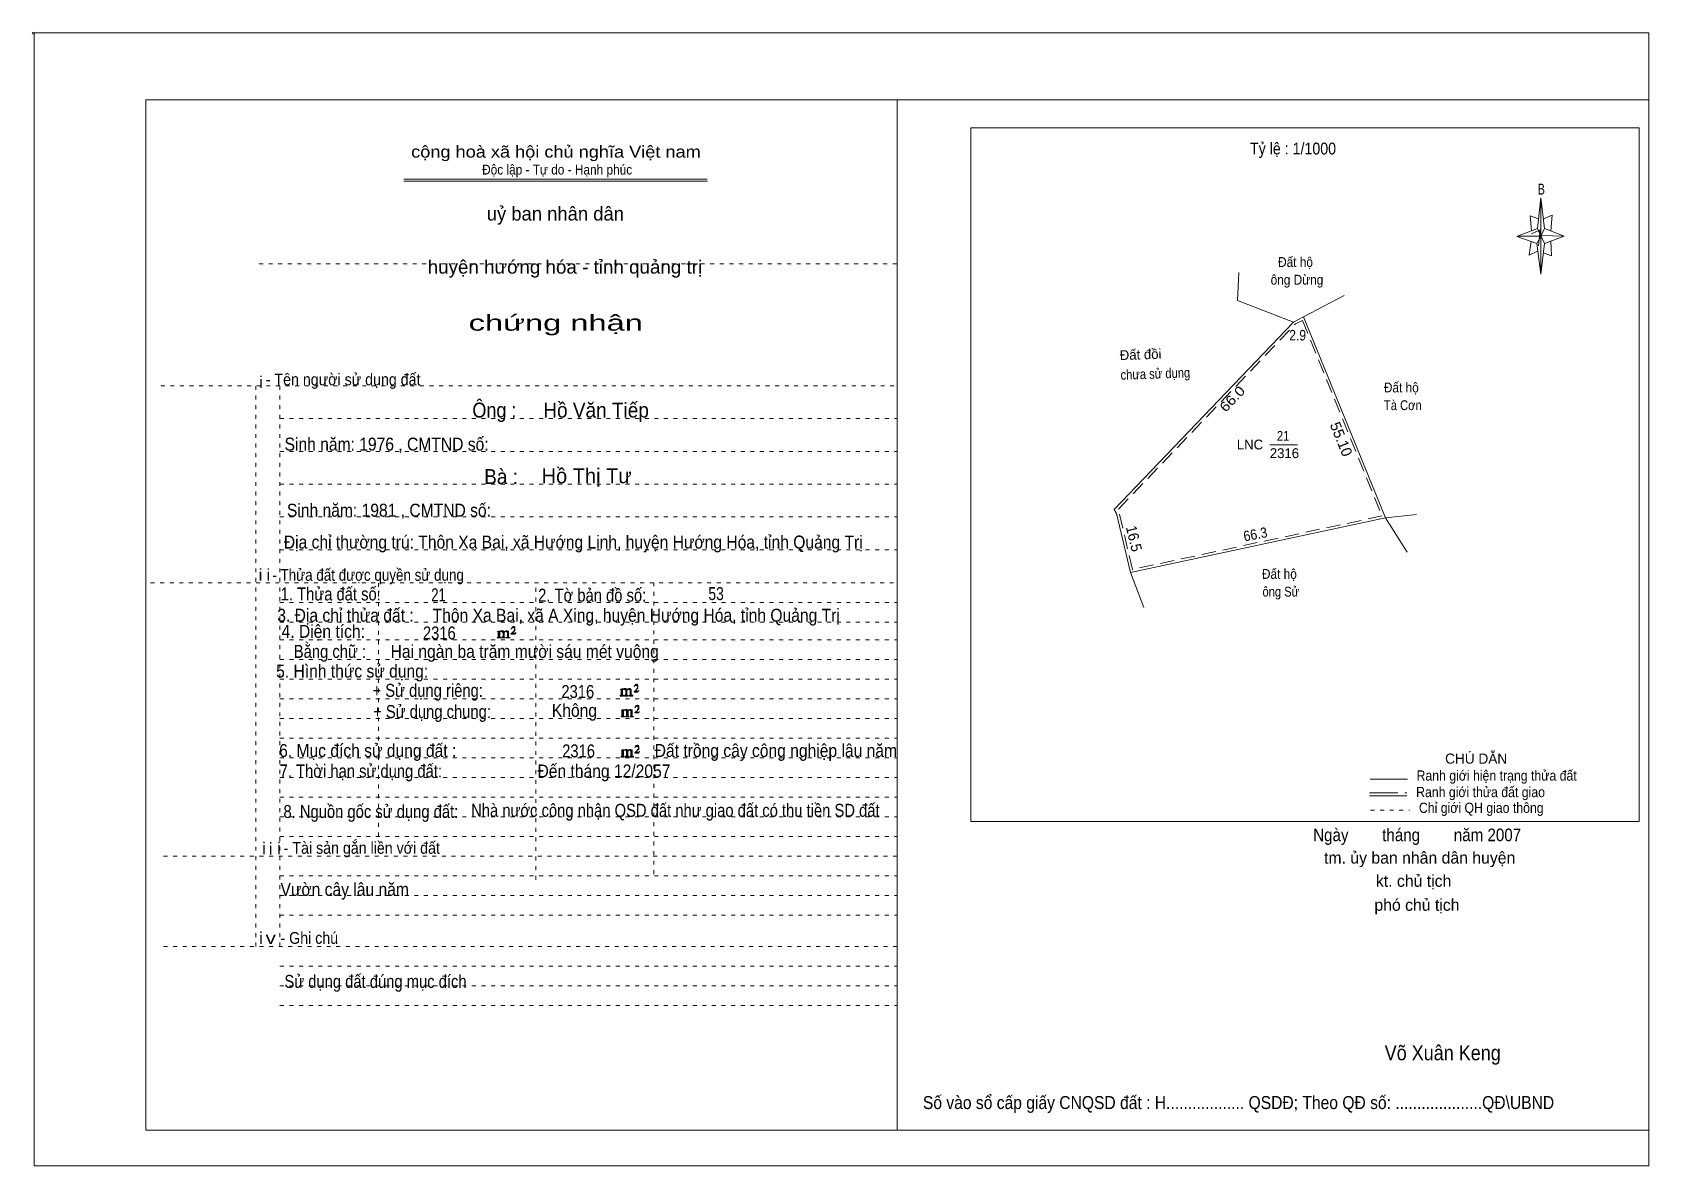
# Model space of a CAD drawing. Header units: centimetres. Extents: x -1.6 to 39.5, y -3.3 to 25.5.
import ezdxf
from ezdxf.enums import TextEntityAlignment as Align

# ---------------------------------------------------------------- set-up
doc = ezdxf.new("R2010")
doc.units = ezdxf.units.CM
doc.header["$LTSCALE"] = 0.12
for name, pattern in [('DOTTED', [1.5, 0.3, -1.2]), ('LONG_DASHED', [7.5, 6, -1.5]), ('MEDIUM_DASHED', [4.5, 3, -1.5])]:
    doc.linetypes.add(name, pattern=pattern)
for name, color, linetype, lineweight in [('1', 7, 'DOTTED', 13), ('10', 7, 'Continuous', 13), ('13', 7, 'Continuous', 13), ('4', 7, 'Continuous', 13), ('5', 7, 'Continuous', 13), ('50', 7, 'Continuous', 13)]:
    doc.layers.add(name, color=color, linetype=linetype, lineweight=lineweight)
doc.layers.add('25', color=7, linetype='Continuous')
doc.layers.add('30', color=7, linetype='Continuous')

msp = doc.modelspace()

# ---------------------------------------------------------------- hatches: boundary and pattern name
at = {"layer": '50'}
for points in [[(10.27, 10.13), (10.27, 10.12), (10.27, 10.11), (10.25, 10.11), (10.24, 10.11), (10.24, 10.1), (10.33, 10.1), (10.33, 10.11), (10.32, 10.11), (10.31, 10.11), (10.31, 10.12), (10.31, 10.13), (10.31, 10.24), (10.31, 10.25), (10.32, 10.26), (10.34, 10.26), (10.35, 10.26), (10.36, 10.26), (10.37, 10.25), (10.39, 10.22), (10.39, 10.13), (10.37, 10.12), (10.37, 10.11), (10.36, 10.11), (10.35, 10.11), (10.35, 10.1), (10.44, 10.1), (10.44, 10.11), (10.43, 10.11), (10.42, 10.11), (10.42, 10.12), (10.42, 10.13), (10.42, 10.24), (10.44, 10.26), (10.45, 10.26), (10.46, 10.26), (10.49, 10.26), (10.49, 10.25), (10.5, 10.24), (10.5, 10.22), (10.5, 10.13), (10.5, 10.12), (10.49, 10.11), (10.49, 10.11), (10.47, 10.11), (10.47, 10.1), (10.56, 10.1), (10.56, 10.11), (10.55, 10.11), (10.54, 10.11), (10.53, 10.12), (10.53, 10.13), (10.53, 10.2), (10.53, 10.25), (10.53, 10.26), (10.52, 10.27), (10.5, 10.28), (10.47, 10.28), (10.46, 10.28), (10.44, 10.27), (10.41, 10.25), (10.41, 10.26), (10.4, 10.28), (10.39, 10.28), (10.37, 10.28), (10.35, 10.28), (10.34, 10.28), (10.32, 10.26), (10.31, 10.26), (10.31, 10.25), (10.31, 10.25), (10.31, 10.26), (10.31, 10.28), (10.24, 10.26), (10.24, 10.26), (10.25, 10.26), (10.27, 10.25), (10.27, 10.24), (10.27, 10.23)], [(10.69, 10.19), (10.72, 10.24), (10.72, 10.24), (10.71, 10.22), (10.69, 10.22), (10.68, 10.22), (10.63, 10.22), (10.66, 10.26), (10.67, 10.27), (10.69, 10.28), (10.69, 10.3), (10.69, 10.32), (10.69, 10.34), (10.69, 10.35), (10.69, 10.37), (10.68, 10.38), (10.67, 10.38), (10.66, 10.39), (10.65, 10.39), (10.63, 10.38), (10.63, 10.38), (10.62, 10.37), (10.61, 10.35), (10.59, 10.33), (10.61, 10.33), (10.61, 10.35), (10.62, 10.35), (10.63, 10.36), (10.65, 10.36), (10.66, 10.36), (10.67, 10.35), (10.68, 10.35), (10.68, 10.32), (10.68, 10.3), (10.66, 10.28), (10.66, 10.26), (10.65, 10.25), (10.59, 10.2), (10.59, 10.19)], [(13.39, 8.66), (13.39, 8.65), (13.39, 8.64), (13.38, 8.64), (13.37, 8.64), (13.37, 8.62), (13.45, 8.62), (13.45, 8.64), (13.44, 8.64), (13.43, 8.64), (13.43, 8.65), (13.43, 8.66), (13.43, 8.77), (13.43, 8.78), (13.44, 8.79), (13.47, 8.79), (13.48, 8.79), (13.49, 8.79), (13.5, 8.78), (13.51, 8.74), (13.51, 8.66), (13.5, 8.65), (13.5, 8.64), (13.49, 8.64), (13.48, 8.64), (13.48, 8.62), (13.57, 8.62), (13.57, 8.64), (13.55, 8.64), (13.54, 8.64), (13.54, 8.65), (13.54, 8.66), (13.54, 8.77), (13.57, 8.79), (13.58, 8.79), (13.59, 8.79), (13.61, 8.79), (13.61, 8.78), (13.62, 8.77), (13.62, 8.74), (13.62, 8.66), (13.62, 8.65), (13.61, 8.64), (13.61, 8.64), (13.6, 8.64), (13.6, 8.62), (13.69, 8.62), (13.69, 8.64), (13.67, 8.64), (13.66, 8.64), (13.65, 8.65), (13.65, 8.66), (13.65, 8.73), (13.65, 8.78), (13.65, 8.79), (13.64, 8.8), (13.62, 8.81), (13.6, 8.81), (13.59, 8.81), (13.57, 8.8), (13.53, 8.78), (13.53, 8.79), (13.52, 8.81), (13.51, 8.81), (13.5, 8.81), (13.48, 8.81), (13.47, 8.81), (13.44, 8.79), (13.43, 8.79), (13.43, 8.78), (13.43, 8.78), (13.43, 8.79), (13.43, 8.81), (13.37, 8.79), (13.37, 8.79), (13.38, 8.79), (13.39, 8.78), (13.39, 8.77), (13.39, 8.76)], [(13.82, 8.72), (13.84, 8.77), (13.84, 8.77), (13.83, 8.74), (13.82, 8.74), (13.81, 8.74), (13.75, 8.74), (13.79, 8.79), (13.8, 8.8), (13.82, 8.81), (13.82, 8.83), (13.82, 8.84), (13.82, 8.87), (13.82, 8.88), (13.82, 8.9), (13.81, 8.91), (13.8, 8.91), (13.79, 8.92), (13.77, 8.92), (13.75, 8.91), (13.75, 8.91), (13.74, 8.9), (13.73, 8.88), (13.72, 8.86), (13.73, 8.86), (13.73, 8.88), (13.74, 8.88), (13.75, 8.89), (13.77, 8.89), (13.79, 8.89), (13.8, 8.88), (13.81, 8.88), (13.81, 8.84), (13.81, 8.83), (13.79, 8.81), (13.79, 8.79), (13.77, 8.78), (13.72, 8.73), (13.72, 8.72)], [(13.41, 8.12), (13.41, 8.11), (13.41, 8.1), (13.4, 8.1), (13.39, 8.1), (13.39, 8.09), (13.48, 8.09), (13.48, 8.1), (13.47, 8.1), (13.45, 8.1), (13.45, 8.11), (13.45, 8.12), (13.45, 8.23), (13.45, 8.24), (13.47, 8.26), (13.49, 8.26), (13.5, 8.26), (13.51, 8.26), (13.52, 8.24), (13.53, 8.21), (13.53, 8.12), (13.52, 8.11), (13.52, 8.1), (13.51, 8.1), (13.5, 8.1), (13.5, 8.09), (13.59, 8.09), (13.59, 8.1), (13.58, 8.1), (13.57, 8.1), (13.57, 8.11), (13.57, 8.12), (13.57, 8.23), (13.59, 8.26), (13.6, 8.26), (13.61, 8.26), (13.63, 8.26), (13.63, 8.24), (13.64, 8.23), (13.64, 8.21), (13.64, 8.12), (13.64, 8.11), (13.63, 8.1), (13.63, 8.1), (13.62, 8.1), (13.62, 8.09), (13.71, 8.09), (13.71, 8.1), (13.7, 8.1), (13.69, 8.1), (13.67, 8.11), (13.67, 8.12), (13.67, 8.2), (13.67, 8.24), (13.67, 8.26), (13.66, 8.27), (13.64, 8.28), (13.62, 8.28), (13.61, 8.28), (13.59, 8.27), (13.55, 8.24), (13.55, 8.26), (13.54, 8.28), (13.53, 8.28), (13.52, 8.28), (13.5, 8.28), (13.49, 8.28), (13.47, 8.26), (13.45, 8.26), (13.45, 8.24), (13.45, 8.24), (13.45, 8.26), (13.45, 8.28), (13.39, 8.26), (13.39, 8.26), (13.4, 8.26), (13.41, 8.24), (13.41, 8.23), (13.41, 8.22)], [(13.84, 8.19), (13.86, 8.23), (13.86, 8.23), (13.85, 8.21), (13.84, 8.21), (13.83, 8.21), (13.77, 8.21), (13.81, 8.26), (13.82, 8.27), (13.84, 8.28), (13.84, 8.3), (13.84, 8.31), (13.84, 8.33), (13.84, 8.34), (13.84, 8.37), (13.83, 8.38), (13.82, 8.38), (13.81, 8.39), (13.8, 8.39), (13.77, 8.38), (13.77, 8.38), (13.76, 8.37), (13.75, 8.34), (13.74, 8.32), (13.75, 8.32), (13.75, 8.34), (13.76, 8.34), (13.77, 8.36), (13.8, 8.36), (13.81, 8.36), (13.82, 8.34), (13.83, 8.34), (13.83, 8.31), (13.83, 8.3), (13.81, 8.28), (13.81, 8.26), (13.8, 8.24), (13.74, 8.2), (13.74, 8.19)], [(13.41, 7.11), (13.41, 7.1), (13.41, 7.09), (13.4, 7.09), (13.39, 7.09), (13.39, 7.07), (13.47, 7.07), (13.47, 7.09), (13.46, 7.09), (13.45, 7.09), (13.45, 7.1), (13.45, 7.11), (13.45, 7.22), (13.45, 7.23), (13.46, 7.24), (13.49, 7.24), (13.5, 7.24), (13.51, 7.24), (13.52, 7.23), (13.53, 7.19), (13.53, 7.11), (13.52, 7.1), (13.52, 7.09), (13.51, 7.09), (13.5, 7.09), (13.5, 7.07), (13.59, 7.07), (13.59, 7.09), (13.57, 7.09), (13.56, 7.09), (13.56, 7.1), (13.56, 7.11), (13.56, 7.22), (13.59, 7.24), (13.6, 7.24), (13.61, 7.24), (13.63, 7.24), (13.63, 7.23), (13.64, 7.22), (13.64, 7.19), (13.64, 7.11), (13.64, 7.1), (13.63, 7.09), (13.63, 7.09), (13.62, 7.09), (13.62, 7.07), (13.71, 7.07), (13.71, 7.09), (13.69, 7.09), (13.68, 7.09), (13.67, 7.1), (13.67, 7.11), (13.67, 7.18), (13.67, 7.23), (13.67, 7.24), (13.66, 7.25), (13.64, 7.26), (13.62, 7.26), (13.61, 7.26), (13.59, 7.25), (13.55, 7.23), (13.55, 7.24), (13.54, 7.26), (13.53, 7.26), (13.52, 7.26), (13.5, 7.26), (13.49, 7.26), (13.46, 7.24), (13.45, 7.24), (13.45, 7.23), (13.45, 7.23), (13.45, 7.24), (13.45, 7.26), (13.39, 7.24), (13.39, 7.24), (13.4, 7.24), (13.41, 7.23), (13.41, 7.22), (13.41, 7.21)], [(13.84, 7.17), (13.86, 7.22), (13.86, 7.22), (13.85, 7.19), (13.84, 7.19), (13.83, 7.19), (13.77, 7.19), (13.81, 7.24), (13.82, 7.25), (13.84, 7.26), (13.84, 7.28), (13.84, 7.29), (13.84, 7.32), (13.84, 7.33), (13.84, 7.35), (13.83, 7.36), (13.82, 7.36), (13.81, 7.37), (13.79, 7.37), (13.77, 7.36), (13.77, 7.36), (13.76, 7.35), (13.75, 7.33), (13.74, 7.31), (13.75, 7.31), (13.75, 7.33), (13.76, 7.33), (13.77, 7.34), (13.79, 7.34), (13.81, 7.34), (13.82, 7.33), (13.83, 7.33), (13.83, 7.29), (13.83, 7.28), (13.81, 7.26), (13.81, 7.24), (13.79, 7.23), (13.74, 7.18), (13.74, 7.17)]]:
    msp.add_hatch(color=256, dxfattribs=at).paths.add_polyline_path(points)

# ---------------------------------------------------------------- linework, layer by layer
at = {"layer": '1', "linetype": 'Continuous'}
for p, q in [((1.31, -2.42), (1.31, 23.78)), ((1.31, 23.78), (39.51, 23.78)), ((20.41, -2.42), (20.41, 23.78)), ((39.51, -2.42), (39.51, 23.78)), ((7.87, 21.76), (15.58, 21.76)), ((7.87, 21.71), (15.59, 21.71)), ((36.67, 20.13), (36.16, 20.3)), ((1.31, -2.42), (39.51, -2.42))]:
    msp.add_line(p, q, dxfattribs=at)
at = {"layer": '1'}
for p, q in [((4.19, 19.61), (20.41, 19.61)), ((1.69, 16.51), (20.41, 16.51)), ((4.11, 2.25), (4.11, 16.51)), ((4.72, 2.25), (4.72, 16.51)), ((4.72, 15.68), (20.41, 15.68)), ((4.72, 14.84), (20.41, 14.84)), ((4.72, 14.01), (20.41, 14.01)), ((4.72, 13.18), (20.41, 13.18)), ((4.72, 12.34), (20.41, 12.34)), ((1.43, 11.5), (20.41, 11.5)), ((7.22, 5.05), (7.22, 11.5)), ((11.22, 3.95), (11.22, 11.5)), ((14.22, 4.09), (14.22, 11.5)), ((4.72, 11), (20.41, 11)), ((4.72, 10.5), (20.41, 10.5)), ((4.72, 10.05), (20.41, 10.05)), ((4.72, 9.55), (20.41, 9.55)), ((4.72, 9.05), (20.41, 9.05)), ((4.72, 8.55), (20.41, 8.55)), ((4.72, 8.05), (20.41, 8.05)), ((4.72, 7.55), (20.41, 7.55)), ((4.72, 7.05), (20.41, 7.05)), ((4.72, 6.55), (20.41, 6.55)), ((4.72, 6.05), (20.41, 6.05)), ((4.72, 5.55), (20.41, 5.55)), ((4.72, 5.05), (20.41, 5.05)), ((1.76, 4.55), (20.41, 4.55)), ((4.72, 4.05), (20.41, 4.05)), ((4.72, 3.55), (20.41, 3.55)), ((4.72, 3.05), (20.41, 3.05)), ((1.76, 2.25), (20.41, 2.25)), ((4.72, 1.75), (20.41, 1.75)), ((4.72, 1.25), (20.41, 1.25)), ((4.72, 0.75), (20.41, 0.75))]:
    msp.add_line(p, q, dxfattribs=at)
at = {"layer": '1', "linetype": 'Continuous'}
msp.add_lwpolyline([(-1.53, -3.32), (39.51, -3.32), (39.51, 25.48), (-1.53, 25.48)], close=True, dxfattribs=at)
msp.add_lwpolyline([(36.68, 19.93), (36.47, 19.83), (36.52, 20.18)], dxfattribs=at)
at = {"layer": '10'}
for p, q in [((30.74, 18.26), (31.77, 18.8)), ((25.92, 13.36), (25.98, 13.26)), ((26.34, 11.76), (25.98, 13.26)), ((32.82, 13.15), (33.61, 13.24)), ((33.37, 12.28), (32.82, 13.15)), ((26.68, 10.87), (26.34, 11.76))]:
    msp.add_line(p, q, dxfattribs=at)
for points in [[(29.09, 19.39), (29.06, 18.68), (30.48, 18.13)], [(25.92, 13.36), (30.48, 18.13), (30.74, 18.26), (32.82, 13.15), (26.34, 11.76)]]:
    msp.add_lwpolyline(points, dxfattribs=at)
at = {"layer": '10', "linetype": 'MEDIUM_DASHED'}
msp.add_lwpolyline([(26.39, 11.84), (26.03, 13.37), (30.53, 18.08), (30.71, 18.17), (32.73, 13.2)], close=True, dxfattribs=at)
at = {"layer": '13'}
msp.add_line((29.88, 15.01), (30.58, 15.01), dxfattribs=at)
at = {"layer": '4'}
for p, q in [((32.43, 6.51), (33.38, 6.51)), ((32.41, 6.08), (33.36, 6.08))]:
    msp.add_line(p, q, dxfattribs=at)
at = {"layer": '4', "linetype": 'LONG_DASHED'}
msp.add_line((32.41, 6.16), (33.36, 6.16), dxfattribs=at)
at = {"layer": '4', "linetype": 'DOTTED'}
msp.add_line((32.44, 5.72), (33.43, 5.72), dxfattribs=at)
at = {"layer": '4'}
msp.add_lwpolyline([(22.28, 23.07), (39.27, 23.07), (39.27, 5.43), (22.28, 5.43)], close=True, dxfattribs=at)
msp.add_circle((-1.55, 25.47), 0.025, dxfattribs=at)
at = {"layer": '5'}
for p, q in [((36.68, 20.51), (36.77, 21.29)), ((36.86, 20.51), (37.36, 20.31)), ((37.02, 20.19), (37.04, 19.81)), ((36.86, 20.13), (36.77, 19.35)), ((37.04, 19.81), (36.83, 19.89))]:
    msp.add_line(p, q, dxfattribs=at)
for points in [[(36.77, 21.29), (36.86, 20.51), (36.77, 20.31)], [(36.77, 20.31), (36.18, 20.31), (36.68, 20.51), (36.86, 20.13), (37.36, 20.31), (36.77, 20.33)], [(36.77, 20.31), (36.77, 19.35), (36.67, 20.13)]]:
    msp.add_lwpolyline(points, close=True, dxfattribs=at)
for points in [[(36.71, 20.75), (36.5, 20.83), (36.53, 20.45)], [(36.84, 20.75), (37.06, 20.85), (37.02, 20.45)], [(36.77, 20.31), (36.68, 20.51), (36.18, 20.31)], [(36.53, 20.37), (36.75, 20.47), (36.71, 20.07)], [(36.77, 20.31), (36.86, 20.13), (37.36, 20.31)]]:
    msp.add_lwpolyline(points, dxfattribs=at)
at = {"layer": '50'}
for points in [[(10.27, 10.13), (10.27, 10.12), (10.27, 10.11), (10.25, 10.11), (10.24, 10.11), (10.24, 10.1), (10.33, 10.1), (10.33, 10.11), (10.32, 10.11), (10.31, 10.11), (10.31, 10.12), (10.31, 10.13), (10.31, 10.24), (10.31, 10.25), (10.32, 10.26), (10.34, 10.26), (10.35, 10.26), (10.36, 10.26), (10.37, 10.25), (10.39, 10.22), (10.39, 10.13), (10.37, 10.12), (10.37, 10.11), (10.36, 10.11), (10.35, 10.11), (10.35, 10.1), (10.44, 10.1), (10.44, 10.11), (10.43, 10.11), (10.42, 10.11), (10.42, 10.12), (10.42, 10.13), (10.42, 10.24), (10.44, 10.26), (10.45, 10.26), (10.46, 10.26), (10.49, 10.26), (10.49, 10.25), (10.5, 10.24), (10.5, 10.22), (10.5, 10.13), (10.5, 10.12), (10.49, 10.11), (10.49, 10.11), (10.47, 10.11), (10.47, 10.1), (10.56, 10.1), (10.56, 10.11), (10.55, 10.11), (10.54, 10.11), (10.53, 10.12), (10.53, 10.13), (10.53, 10.2), (10.53, 10.25), (10.53, 10.26), (10.52, 10.27), (10.5, 10.28), (10.47, 10.28), (10.46, 10.28), (10.44, 10.27), (10.41, 10.25), (10.41, 10.26), (10.4, 10.28), (10.39, 10.28), (10.37, 10.28), (10.35, 10.28), (10.34, 10.28), (10.32, 10.26), (10.31, 10.26), (10.31, 10.25), (10.31, 10.25), (10.31, 10.26), (10.31, 10.28), (10.24, 10.26), (10.24, 10.26), (10.25, 10.26), (10.27, 10.25), (10.27, 10.24), (10.27, 10.23)], [(10.69, 10.19), (10.72, 10.24), (10.72, 10.24), (10.71, 10.22), (10.69, 10.22), (10.68, 10.22), (10.63, 10.22), (10.66, 10.26), (10.67, 10.27), (10.69, 10.28), (10.69, 10.3), (10.69, 10.32), (10.69, 10.34), (10.69, 10.35), (10.69, 10.37), (10.68, 10.38), (10.67, 10.38), (10.66, 10.39), (10.65, 10.39), (10.63, 10.38), (10.63, 10.38), (10.62, 10.37), (10.61, 10.35), (10.59, 10.33), (10.61, 10.33), (10.61, 10.35), (10.62, 10.35), (10.63, 10.36), (10.65, 10.36), (10.66, 10.36), (10.67, 10.35), (10.68, 10.35), (10.68, 10.32), (10.68, 10.3), (10.66, 10.28), (10.66, 10.26), (10.65, 10.25), (10.59, 10.2), (10.59, 10.19)], [(13.39, 8.66), (13.39, 8.65), (13.39, 8.64), (13.38, 8.64), (13.37, 8.64), (13.37, 8.62), (13.45, 8.62), (13.45, 8.64), (13.44, 8.64), (13.43, 8.64), (13.43, 8.65), (13.43, 8.66), (13.43, 8.77), (13.43, 8.78), (13.44, 8.79), (13.47, 8.79), (13.48, 8.79), (13.49, 8.79), (13.5, 8.78), (13.51, 8.74), (13.51, 8.66), (13.5, 8.65), (13.5, 8.64), (13.49, 8.64), (13.48, 8.64), (13.48, 8.62), (13.57, 8.62), (13.57, 8.64), (13.55, 8.64), (13.54, 8.64), (13.54, 8.65), (13.54, 8.66), (13.54, 8.77), (13.57, 8.79), (13.58, 8.79), (13.59, 8.79), (13.61, 8.79), (13.61, 8.78), (13.62, 8.77), (13.62, 8.74), (13.62, 8.66), (13.62, 8.65), (13.61, 8.64), (13.61, 8.64), (13.6, 8.64), (13.6, 8.62), (13.69, 8.62), (13.69, 8.64), (13.67, 8.64), (13.66, 8.64), (13.65, 8.65), (13.65, 8.66), (13.65, 8.73), (13.65, 8.78), (13.65, 8.79), (13.64, 8.8), (13.62, 8.81), (13.6, 8.81), (13.59, 8.81), (13.57, 8.8), (13.53, 8.78), (13.53, 8.79), (13.52, 8.81), (13.51, 8.81), (13.5, 8.81), (13.48, 8.81), (13.47, 8.81), (13.44, 8.79), (13.43, 8.79), (13.43, 8.78), (13.43, 8.78), (13.43, 8.79), (13.43, 8.81), (13.37, 8.79), (13.37, 8.79), (13.38, 8.79), (13.39, 8.78), (13.39, 8.77), (13.39, 8.76)], [(13.82, 8.72), (13.84, 8.77), (13.84, 8.77), (13.83, 8.74), (13.82, 8.74), (13.81, 8.74), (13.75, 8.74), (13.79, 8.79), (13.8, 8.8), (13.82, 8.81), (13.82, 8.83), (13.82, 8.84), (13.82, 8.87), (13.82, 8.88), (13.82, 8.9), (13.81, 8.91), (13.8, 8.91), (13.79, 8.92), (13.77, 8.92), (13.75, 8.91), (13.75, 8.91), (13.74, 8.9), (13.73, 8.88), (13.72, 8.86), (13.73, 8.86), (13.73, 8.88), (13.74, 8.88), (13.75, 8.89), (13.77, 8.89), (13.79, 8.89), (13.8, 8.88), (13.81, 8.88), (13.81, 8.84), (13.81, 8.83), (13.79, 8.81), (13.79, 8.79), (13.77, 8.78), (13.72, 8.73), (13.72, 8.72)], [(13.41, 8.12), (13.41, 8.11), (13.41, 8.1), (13.4, 8.1), (13.39, 8.1), (13.39, 8.09), (13.48, 8.09), (13.48, 8.1), (13.47, 8.1), (13.45, 8.1), (13.45, 8.11), (13.45, 8.12), (13.45, 8.23), (13.45, 8.24), (13.47, 8.26), (13.49, 8.26), (13.5, 8.26), (13.51, 8.26), (13.52, 8.24), (13.53, 8.21), (13.53, 8.12), (13.52, 8.11), (13.52, 8.1), (13.51, 8.1), (13.5, 8.1), (13.5, 8.09), (13.59, 8.09), (13.59, 8.1), (13.58, 8.1), (13.57, 8.1), (13.57, 8.11), (13.57, 8.12), (13.57, 8.23), (13.59, 8.26), (13.6, 8.26), (13.61, 8.26), (13.63, 8.26), (13.63, 8.24), (13.64, 8.23), (13.64, 8.21), (13.64, 8.12), (13.64, 8.11), (13.63, 8.1), (13.63, 8.1), (13.62, 8.1), (13.62, 8.09), (13.71, 8.09), (13.71, 8.1), (13.7, 8.1), (13.69, 8.1), (13.67, 8.11), (13.67, 8.12), (13.67, 8.2), (13.67, 8.24), (13.67, 8.26), (13.66, 8.27), (13.64, 8.28), (13.62, 8.28), (13.61, 8.28), (13.59, 8.27), (13.55, 8.24), (13.55, 8.26), (13.54, 8.28), (13.53, 8.28), (13.52, 8.28), (13.5, 8.28), (13.49, 8.28), (13.47, 8.26), (13.45, 8.26), (13.45, 8.24), (13.45, 8.24), (13.45, 8.26), (13.45, 8.28), (13.39, 8.26), (13.39, 8.26), (13.4, 8.26), (13.41, 8.24), (13.41, 8.23), (13.41, 8.22)], [(13.84, 8.19), (13.86, 8.23), (13.86, 8.23), (13.85, 8.21), (13.84, 8.21), (13.83, 8.21), (13.77, 8.21), (13.81, 8.26), (13.82, 8.27), (13.84, 8.28), (13.84, 8.3), (13.84, 8.31), (13.84, 8.33), (13.84, 8.34), (13.84, 8.37), (13.83, 8.38), (13.82, 8.38), (13.81, 8.39), (13.8, 8.39), (13.77, 8.38), (13.77, 8.38), (13.76, 8.37), (13.75, 8.34), (13.74, 8.32), (13.75, 8.32), (13.75, 8.34), (13.76, 8.34), (13.77, 8.36), (13.8, 8.36), (13.81, 8.36), (13.82, 8.34), (13.83, 8.34), (13.83, 8.31), (13.83, 8.3), (13.81, 8.28), (13.81, 8.26), (13.8, 8.24), (13.74, 8.2), (13.74, 8.19)], [(13.41, 7.11), (13.41, 7.1), (13.41, 7.09), (13.4, 7.09), (13.39, 7.09), (13.39, 7.07), (13.47, 7.07), (13.47, 7.09), (13.46, 7.09), (13.45, 7.09), (13.45, 7.1), (13.45, 7.11), (13.45, 7.22), (13.45, 7.23), (13.46, 7.24), (13.49, 7.24), (13.5, 7.24), (13.51, 7.24), (13.52, 7.23), (13.53, 7.19), (13.53, 7.11), (13.52, 7.1), (13.52, 7.09), (13.51, 7.09), (13.5, 7.09), (13.5, 7.07), (13.59, 7.07), (13.59, 7.09), (13.57, 7.09), (13.56, 7.09), (13.56, 7.1), (13.56, 7.11), (13.56, 7.22), (13.59, 7.24), (13.6, 7.24), (13.61, 7.24), (13.63, 7.24), (13.63, 7.23), (13.64, 7.22), (13.64, 7.19), (13.64, 7.11), (13.64, 7.1), (13.63, 7.09), (13.63, 7.09), (13.62, 7.09), (13.62, 7.07), (13.71, 7.07), (13.71, 7.09), (13.69, 7.09), (13.68, 7.09), (13.67, 7.1), (13.67, 7.11), (13.67, 7.18), (13.67, 7.23), (13.67, 7.24), (13.66, 7.25), (13.64, 7.26), (13.62, 7.26), (13.61, 7.26), (13.59, 7.25), (13.55, 7.23), (13.55, 7.24), (13.54, 7.26), (13.53, 7.26), (13.52, 7.26), (13.5, 7.26), (13.49, 7.26), (13.46, 7.24), (13.45, 7.24), (13.45, 7.23), (13.45, 7.23), (13.45, 7.24), (13.45, 7.26), (13.39, 7.24), (13.39, 7.24), (13.4, 7.24), (13.41, 7.23), (13.41, 7.22), (13.41, 7.21)], [(13.84, 7.17), (13.86, 7.22), (13.86, 7.22), (13.85, 7.19), (13.84, 7.19), (13.83, 7.19), (13.77, 7.19), (13.81, 7.24), (13.82, 7.25), (13.84, 7.26), (13.84, 7.28), (13.84, 7.29), (13.84, 7.32), (13.84, 7.33), (13.84, 7.35), (13.83, 7.36), (13.82, 7.36), (13.81, 7.37), (13.79, 7.37), (13.77, 7.36), (13.77, 7.36), (13.76, 7.35), (13.75, 7.33), (13.74, 7.31), (13.75, 7.31), (13.75, 7.33), (13.76, 7.33), (13.77, 7.34), (13.79, 7.34), (13.81, 7.34), (13.82, 7.33), (13.83, 7.33), (13.83, 7.29), (13.83, 7.28), (13.81, 7.26), (13.81, 7.24), (13.79, 7.23), (13.74, 7.18), (13.74, 7.17)]]:
    msp.add_lwpolyline(points, close=True, dxfattribs=at)

# ---------------------------------------------------------------- texts
at = {"layer": '1'}
for s, height, width, p in [('cộng hoà xã hội chủ nghĩa Việt nam', 0.3, 1.15, (11.735, 22.31)), ('Độc lập - Tự do - Hạnh phúc', 0.25, 0.9, (11.765, 21.88)), ('chứng nhận', 0.4, 1.55, (11.73, 17.91)), ('- Tên người sử dụng đất', 0.3, 0.9, (6.325, 16.52)), ('- Thửa đất được quyền sử dụng', 0.3, 0.85, (6.96, 11.55)), ('- Tài sản gắn liền với đất ', 0.3, 0.9, (6.85, 4.61)), ('v', 0.3, 1.3, (4.485, 2.32)), ('- Ghi chú', 0.3, 0.9, (5.465, 2.32))]:
    msp.add_text(s, height=height, dxfattribs=dict(at, width=width)).set_placement(p, align=Align.CENTER)
for s, height, p in [('uỷ ban nhân dân', 0.35, (11.72, 20.71)), ('i', 0.3, (4.235, 16.45)), ('i', 0.3, (4.225, 11.55)), ('i', 0.3, (4.425, 11.55)), ('i', 0.3, (4.315, 4.6)), ('i', 0.3, (4.485, 4.59)), ('i', 0.3, (4.695, 4.6)), ('i', 0.3, (4.235, 2.32))]:
    msp.add_text(s, height=height, dxfattribs=at).set_placement(p, align=Align.CENTER)
at = {"layer": '10', "width": 0.9}
for s, height, p in [('Tỷ lệ : 1/1000', 0.3, (30.47, 22.39)), ('Võ Xuân Keng', 0.38, (34.275, -0.64))]:
    msp.add_text(s, height=height, dxfattribs=at).set_placement(p, align=Align.CENTER)
at = {"layer": '10'}
msp.add_text('Đất đồi', height=0.25, rotation=2, dxfattribs=at).set_placement((26.07, 17.16))
at = {"layer": '10', "width": 0.85}
msp.add_text('chưa sử dụng', height=0.25, rotation=2, dxfattribs=at).set_placement((26.09, 16.66))
at = {"layer": '10', "width": 1.15}
msp.add_text('66.0', height=0.25, rotation=46.289, dxfattribs=at).set_placement((29.016, 16.089), align=Align.CENTER)
at = {"layer": '13', "width": 0.85}
msp.add_text('21', height=0.25, dxfattribs=at).set_placement((30.06, 15.11))
at = {"layer": '13'}
msp.add_text('LNC', height=0.25, dxfattribs=at).set_placement((29.71, 14.89), align=Align.RIGHT)
msp.add_text('2316', height=0.25, dxfattribs=at).set_placement((29.88, 14.67))
at = {"layer": '25'}
for s, width, p in [('Đất hộ ', 0.9, (30.575, 19.53)), ('ông Dừng', 0.9, (30.57, 19.08)), ('Đất hộ ', 0.9, (33.265, 16.34)), ('Tà Cơn', 0.85, (33.26, 15.89)), ('Đất hộ ', 0.9, (30.165, 11.6)), ('ông Sử', 0.85, (30.16, 11.15))]:
    msp.add_text(s, height=0.25, dxfattribs=dict(at, width=width)).set_placement(p, align=Align.CENTER)
at = {"layer": '30', "width": 0.85}
msp.add_text('2.9 ', height=0.27, dxfattribs=at).set_placement((30.63, 17.66), align=Align.CENTER)
at = {"layer": '30'}
msp.add_text('55.10', height=0.27, rotation=292.022, dxfattribs=at).set_placement((31.57, 15.101), align=Align.CENTER)
for s, height, rotation, width, p in [('16.5', 0.2698, 283.666, 0.95, (26.297, 12.592)), ('66.3', 0.26, 10.616, 0.9, (29.536, 12.607))]:
    msp.add_text(s, height=height, rotation=rotation, dxfattribs=dict(at, width=width)).set_placement(p, align=Align.CENTER)
at = {"layer": '4'}
msp.add_text('CHÚ DẪN', height=0.2591, dxfattribs=at).set_placement((35.125, 6.9), align=Align.CENTER)
at = {"layer": '4', "width": 0.9}
for s, p in [('Ranh giới hiện trạng thửa đất', (35.645, 6.47)), ('Ranh giới thửa đất giao ', (35.28, 6.05)), ('Chỉ giới QH giao thông', (35.255, 5.65))]:
    msp.add_text(s, height=0.2591, dxfattribs=at).set_placement(p, align=Align.CENTER)
at = {"layer": '5', "width": 0.75}
msp.add_text('B', height=0.276, dxfattribs=at).set_placement((36.78, 21.37), align=Align.CENTER)
at = {"layer": '50'}
for s, height, width, p in [('  huyện hướng hóa - tỉnh quảng trị', 0.34, 1.05, (11.83, 19.36)), ('Ông :', 0.38, 0.9, (10.17, 15.7)), ('Hồ Văn Tiếp', 0.38, 0.95, (12.755, 15.7)), ('Sinh năm: 1976 , CMTND số:  ', 0.33, 0.9, (7.54, 14.86)), ('Bà :', 0.38, 0.95, (10.34, 14.01)), ('Sinh năm: 1981 , CMTND số:  ', 0.33, 0.9, (7.6, 13.18)), ('Địa chỉ thường trú: Thôn Xa Bai, xã Hướng Linh, huyện Hướng Hóa, tỉnh Quảng Trị', 0.33, 0.9, (12.175, 12.37)), ('1. Thửa đất số:  ', 0.33, 0.85, (6.115, 11.05)), ('21', 0.33, 0.75, (8.75, 11.03)), ('2. Tờ bản đồ số:  ', 0.33, 0.85, (12.76, 11.02)), ('53', 0.33, 0.8, (15.805, 11.06)), ('3. Địa chỉ thửa đất : ', 0.33, 0.9, (6.44, 10.51)), ('Thôn Xa Bai, xã A Xing, huyện Hướng Hóa, tỉnh Quảng Trị', 0.33, 0.9, (13.775, 10.51)), ('4. Diện tích: ', 0.33, 0.9, (5.875, 10.1)), ('2316', 0.33, 0.85, (8.77, 10.06)), ('Bằng chữ :', 0.33, 0.85, (5.99, 9.59)), ('Hai ngàn ba trăm mười sáu mét vuông', 0.33, 0.9, (10.94, 9.59)), ('5. Hình thức sử dụng:', 0.33, 0.9, (6.555, 9.09)), ('+ Sử dụng riêng:', 0.33, 0.85, (8.475, 8.6)), ('2316', 0.33, 0.85, (12.29, 8.57)), ('+ Sử dụng chung:', 0.33, 0.85, (8.585, 8.06)), ('Không', 0.33, 0.9, (12.205, 8.09)), ('6. Mục đích sử dụng đất :', 0.33, 0.9, (6.95, 7.07)), ('Đất trồng cây công nghiệp lâu năm', 0.33, 0.9, (17.325, 7.07)), ('2316', 0.33, 0.85, (12.31, 7.06)), ('7. Thời hạn sử dụng đất:', 0.33, 0.85, (6.775, 6.55)), ('Đến tháng 12/2057', 0.33, 0.9, (12.955, 6.55)), ('8. Nguồn gốc sử dụng đất:', 0.33, 0.85, (7.03, 5.52)), ('Nhà nước công nhận QSD đất như giao đất có thu tiền SD đất', 0.33, 0.85, (14.77, 5.55)), ('Ngày        tháng        năm 2007', 0.32, 0.9, (33.625, 4.93)), ('Vườn cây lâu năm', 0.33, 0.9, (6.365, 3.54)), ('Sử dụng đất đúng mục đích ', 0.33, 0.85, (7.2, 1.2)), ('Số vào sổ cấp giấy CNQSD đất : H.................. QSDĐ; Theo QĐ số: ....................QĐ\\UBND', 0.33, 0.9, (29.085, -1.88))]:
    msp.add_text(s, height=height, dxfattribs=dict(at, width=width)).set_placement(p, align=Align.CENTER)
for s, height, p in [('Hồ Thị Tư', 0.38, (12.515, 14.03)), ('tm. ủy ban nhân dân huyện ', 0.3, (33.745, 4.36)), ('kt. chủ tịch', 0.3, (33.535, 3.77)), ('phó chủ tịch', 0.3, (33.62, 3.16))]:
    msp.add_text(s, height=height, dxfattribs=at).set_placement(p, align=Align.CENTER)

doc.saveas('drawing.dxf')
